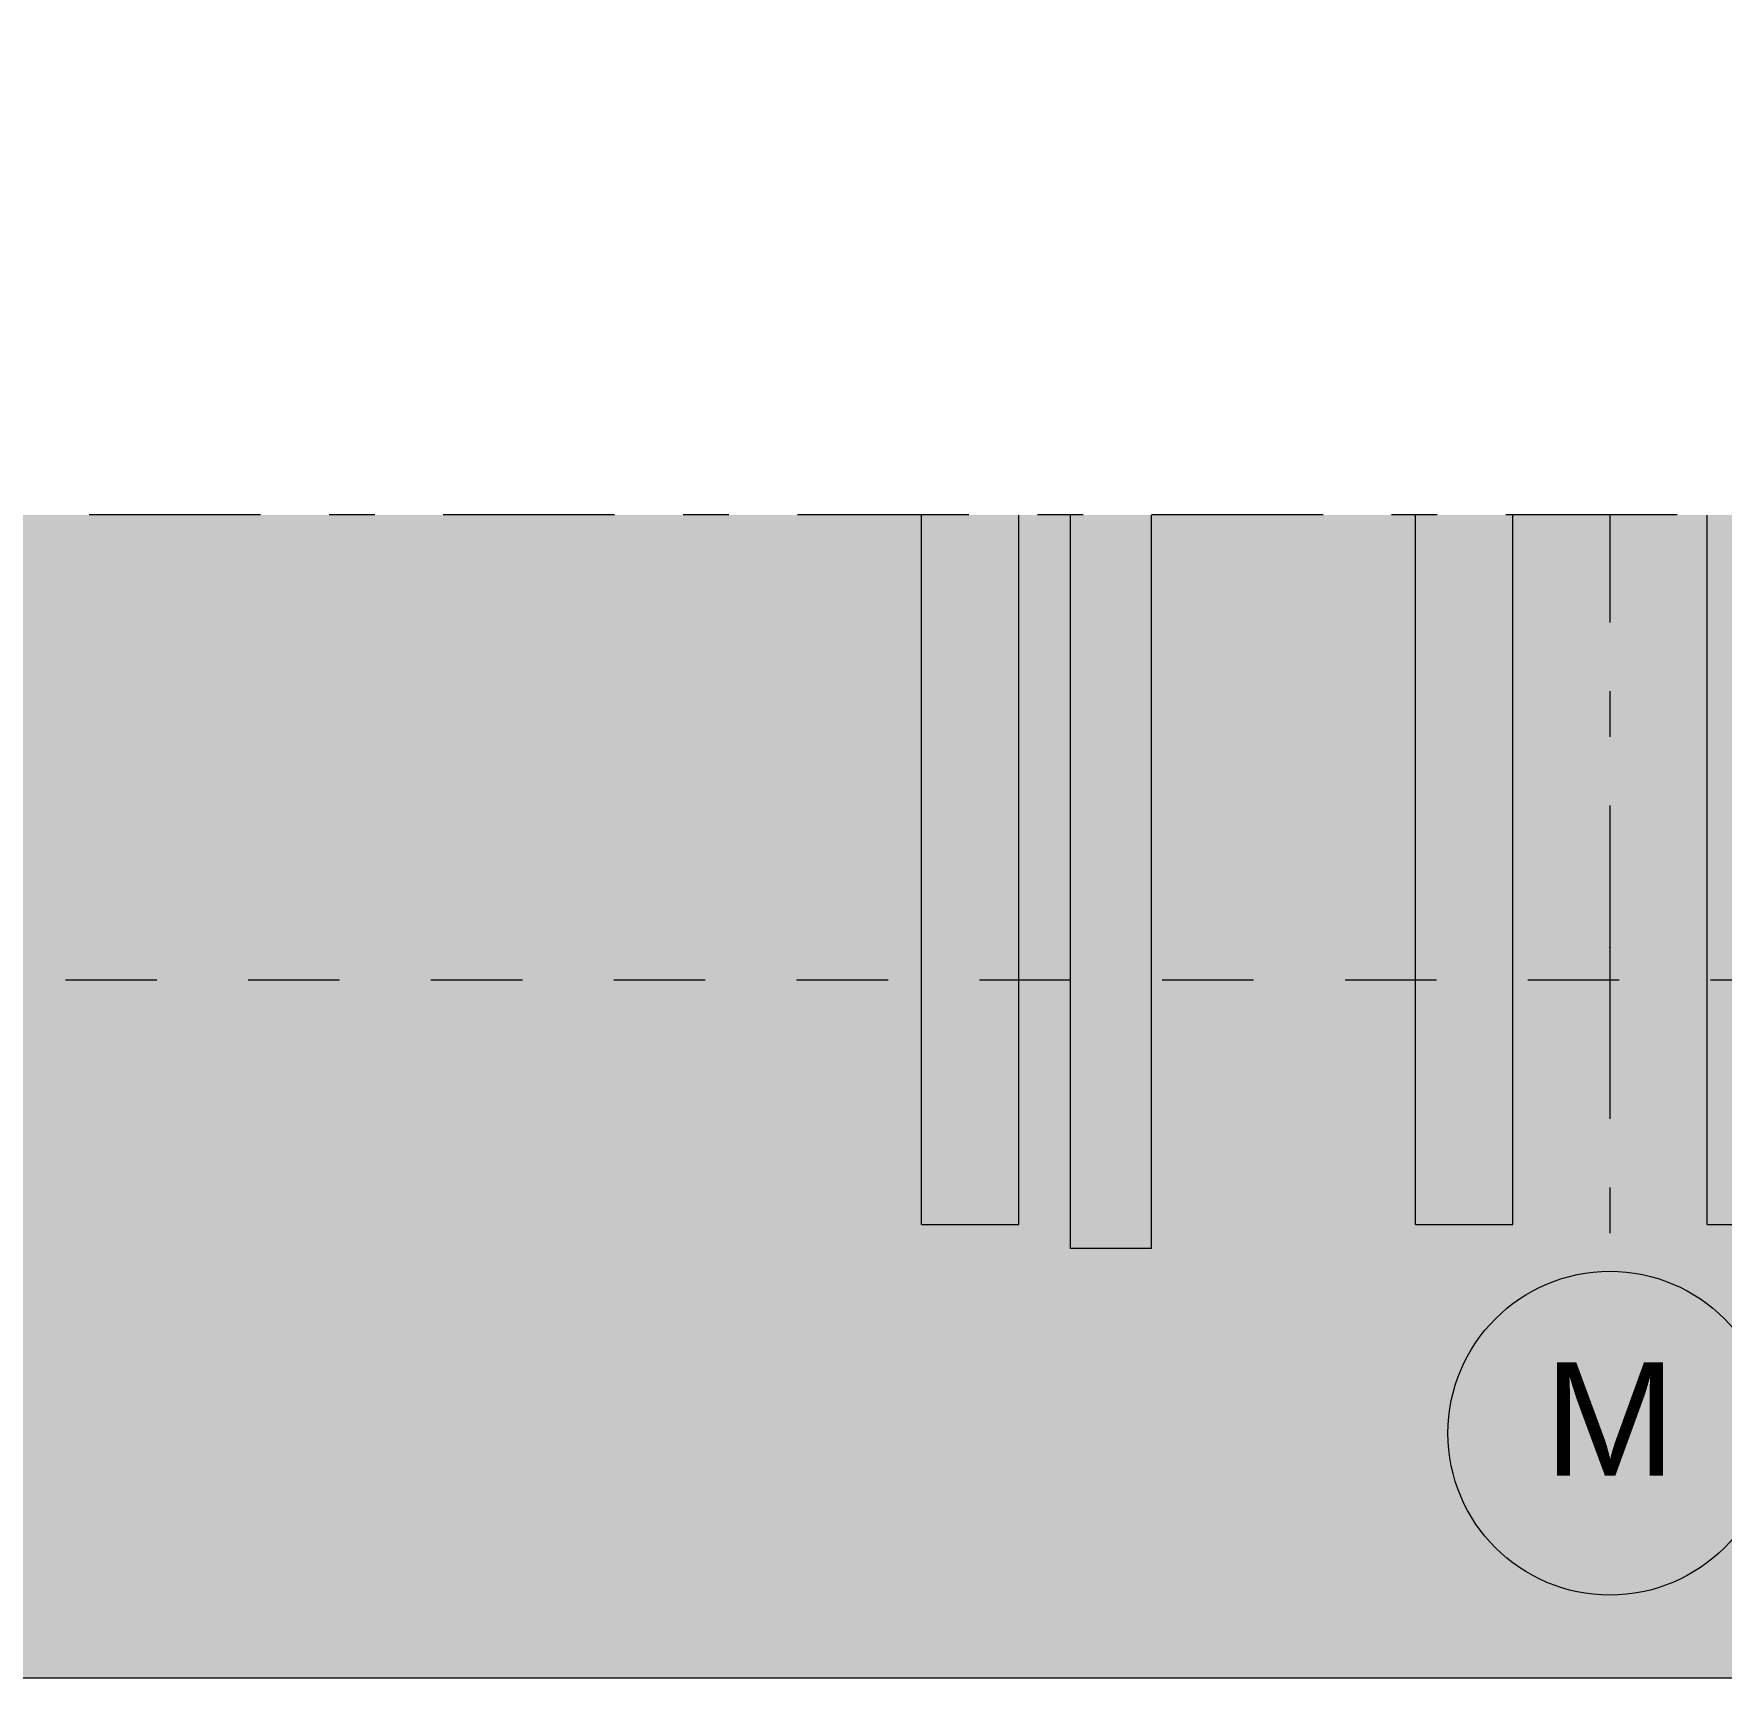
# Model space of a CAD drawing. Header units: millimetres. Extents: x -48147 to 1428745, y -495156 to 18123.
# Drawn here: x 1380907 to 1386117, y -495156 to -490077 of the extents above; entities that cross this region are included whole.
import ezdxf
from ezdxf.enums import TextEntityAlignment as Align

# ---------------------------------------------------------------- set-up
doc = ezdxf.new("R2010")
doc.units = ezdxf.units.MM
doc.header["$MEASUREMENT"] = 0
for name, pattern in [('Dashed', [2822.222233, 1411.111116, -1411.111116]), ('Double Dashed', [1093.611073, 529.166651, -211.666656, 141.111112, -211.666656]), ('Wipeout_Contour', [1000, 0, -1000])]:
    doc.linetypes.add(name, pattern=pattern)
for name, color, linetype, lineweight, true_color in [('0_Pen_No__105', 7, 'Continuous', 15, 0xa6a6a6), ('A-230-M_FLOOR.IFC Import_Pen_No__109', 7, 'Continuous', 15, 0xa6a6a6), ('A-230-M_FLOOR.IFC Import_Pen_No__29', 7, 'Continuous', 50, 0x2a2a2a), ('New_A-15-MG_Structural_Grid_Phase_2_Pen_No__222', 7, 'Continuous', 13, 0x65af33)]:
    doc.layers.add(name, color=color, linetype=linetype, lineweight=lineweight, true_color=true_color)
for name, color, linetype in [('A-230-M_FLOOR.IFC Import', 7, 'Continuous'), ('A-95-P_Drawing', 7, 'Continuous'), ('New_A-15-MG_Structural_Grid_Phase_2', 7, 'Continuous'), ('New_A-20-M_Floor_Slab', 7, 'Continuous'), ('S-160-M_FOUND.IFC Import', 7, 'Continuous'), ('S-280-M_COLUMN.IFC Import', 7, 'Continuous')]:
    doc.layers.add(name, color=color, linetype=linetype)
for name, color, linetype, lineweight in [('A-230-M_FLOOR.IFC Import_Pen_No__89', 8, 'Continuous', 20), ('A-95-P_Drawing_Pen_No__1', 7, 'Continuous', 13), ('A-95-P_Drawing_Pen_No__84', 8, 'Continuous', 20), ('New_A-20-M_Floor_Slab_Pen_No__1', 7, 'Continuous', 13), ('S-160-M_FOUND.IFC Import_Pen_No__1', 7, 'Continuous', 13), ('S-160-M_FOUND.IFC Import_Pen_No__4', 7, 'Continuous', 20), ('S-280-M_COLUMN.IFC Import_Pen_No__88', 8, 'Continuous', 20)]:
    doc.layers.add(name, color=color, linetype=linetype, lineweight=lineweight)
doc.styles.add('GENERATED_STYLE_2', font='')
doc.styles.get('GENERATED_STYLE_2').set_extended_font_data('Swis721 BT')

# ---------------------------------------------------------------- blocks, each defined once
blk = doc.blocks.new('Section Elem_296_2', base_point=(1341556.5, -489899))
at = {"color": 254, "linetype": 'Wipeout_Contour', "lineweight": 0, "ltscale": 5894620.398170539}
blk.add_wipeout([(1374573.5, -489978.5), (1374573.5, -490078.5), (1404999, -490078.5), (1404999, -489978.5)], dxfattribs=at).dxf.layer = 'New_A-20-M_Floor_Slab'
at = {"layer": 'New_A-20-M_Floor_Slab_Pen_No__1', "linetype": 'Continuous', "flags": 128}
blk.add_lwpolyline([(1420320.8, -490078.5), (1404999, -490078.5), (1374573.5, -490078.5)], dxfattribs=at)
blk = doc.blocks.new('Section Elem_358_2', base_point=(1341556.5, -489899))
at = {"color": 254, "linetype": 'Wipeout_Contour', "lineweight": 0, "ltscale": 5880074.968995092}
blk.add_wipeout([(1385930.7, -490078.5), (1385912, -490078.5), (1385912, -490079), (1385930.7, -490079)], dxfattribs=at).dxf.layer = 'S-280-M_COLUMN.IFC Import'
at = {"color": 254, "linetype": 'Wipeout_Contour', "lineweight": 0, "ltscale": 5880475.473520097}
blk.add_wipeout([(1385912, -490429), (1385930.7, -490429), (1385930.7, -490329), (1385912, -490329)], dxfattribs=at).dxf.layer = 'S-280-M_COLUMN.IFC Import'
at = {"color": 254, "linetype": 'Wipeout_Contour', "lineweight": 0, "ltscale": 5880035.86884579}
blk.add_wipeout([(1385912, -490078.5), (1385910, -490078.5), (1385910, -490079), (1385912, -490079)], dxfattribs=at).dxf.layer = 'S-280-M_COLUMN.IFC Import'
at = {"color": 254, "linetype": 'Wipeout_Contour', "lineweight": 0, "ltscale": 5880436.376033805}
blk.add_wipeout([(1385910, -490329), (1385910, -490429), (1385912, -490429), (1385912, -490329)], dxfattribs=at).dxf.layer = 'S-280-M_COLUMN.IFC Import'
at = {"color": 254, "linetype": 'Wipeout_Contour', "lineweight": 0, "ltscale": 5880021.538543211}
blk.add_wipeout([(1385910, -490078.5), (1385904.4, -490078.5), (1385904.4, -490079), (1385910, -490079)], dxfattribs=at).dxf.layer = 'S-280-M_COLUMN.IFC Import'
at = {"color": 254, "linetype": 'Wipeout_Contour', "lineweight": 0, "ltscale": 5880422.046707245}
blk.add_wipeout([(1385904.4, -490429), (1385910, -490429), (1385910, -490329), (1385904.4, -490329)], dxfattribs=at).dxf.layer = 'S-280-M_COLUMN.IFC Import'
at = {"layer": 'S-280-M_COLUMN.IFC Import_Pen_No__88', "linetype": 'Continuous'}
for p, q in [((1385930.7, -490078.5), (1385930.7, -490079)), ((1385930.7, -490329), (1385930.7, -490429))]:
    blk.add_line(p, q, dxfattribs=at)
at = {"color": 254, "linetype": 'Wipeout_Contour', "lineweight": 0, "ltscale": 5879996.71709303}
blk.add_wipeout([(1385896.8, -490079), (1385904.4, -490079), (1385904.4, -490078.5), (1385896.8, -490078.5)], dxfattribs=at).dxf.layer = 'S-280-M_COLUMN.IFC Import'
at = {"color": 254, "linetype": 'Wipeout_Contour', "lineweight": 0, "ltscale": 5880397.226947625}
blk.add_wipeout([(1385896.8, -490329), (1385896.8, -490429), (1385904.4, -490429), (1385904.4, -490329)], dxfattribs=at).dxf.layer = 'S-280-M_COLUMN.IFC Import'
at = {"color": 254, "linetype": 'Wipeout_Contour', "lineweight": 0, "ltscale": 5879517.218618328}
blk.add_wipeout([(1385650.1, -490079), (1385896.8, -490079), (1385896.8, -490078.5), (1385650.1, -490078.5)], dxfattribs=at).dxf.layer = 'S-280-M_COLUMN.IFC Import'
at = {"color": 254, "linetype": 'Wipeout_Contour', "lineweight": 0, "ltscale": 5879917.761136693}
blk.add_wipeout([(1385650.1, -490329), (1385650.1, -490429), (1385896.8, -490429), (1385896.8, -490329)], dxfattribs=at).dxf.layer = 'S-280-M_COLUMN.IFC Import'
at = {"layer": 'S-280-M_COLUMN.IFC Import_Pen_No__88', "linetype": 'Continuous'}
for p, q in [((1385896.8, -490078.5), (1385896.8, -490079)), ((1385912, -490078.5), (1385912, -490079)), ((1385896.8, -490329), (1385896.8, -490429)), ((1385912, -490329), (1385912, -490429))]:
    blk.add_line(p, q, dxfattribs=at)
at = {"color": 254, "linetype": 'Wipeout_Contour', "lineweight": 0, "ltscale": 5879037.720690492}
blk.add_wipeout([(1385650.1, -490078.5), (1385642.5, -490078.5), (1385642.5, -490079), (1385650.1, -490079)], dxfattribs=at).dxf.layer = 'S-280-M_COLUMN.IFC Import'
at = {"color": 254, "linetype": 'Wipeout_Contour', "lineweight": 0, "ltscale": 5879438.295930609}
blk.add_wipeout([(1385642.5, -490329), (1385642.5, -490429), (1385650.1, -490429), (1385650.1, -490329)], dxfattribs=at).dxf.layer = 'S-280-M_COLUMN.IFC Import'
at = {"color": 254, "linetype": 'Wipeout_Contour', "lineweight": 0, "ltscale": 5879012.900393651}
blk.add_wipeout([(1385642.5, -490078.5), (1385636.9, -490078.5), (1385636.9, -490079), (1385642.5, -490079)], dxfattribs=at).dxf.layer = 'S-280-M_COLUMN.IFC Import'
at = {"color": 254, "linetype": 'Wipeout_Contour', "lineweight": 0, "ltscale": 5879413.477324817}
blk.add_wipeout([(1385636.9, -490329), (1385636.9, -490429), (1385642.5, -490429), (1385642.5, -490329)], dxfattribs=at).dxf.layer = 'S-280-M_COLUMN.IFC Import'
at = {"color": 254, "linetype": 'Wipeout_Contour', "lineweight": 0, "ltscale": 5878998.570364508}
blk.add_wipeout([(1385636.9, -490078.5), (1385634.9, -490078.5), (1385634.9, -490079), (1385636.9, -490079)], dxfattribs=at).dxf.layer = 'S-280-M_COLUMN.IFC Import'
at = {"color": 254, "linetype": 'Wipeout_Contour', "lineweight": 0, "ltscale": 5879399.148272009}
blk.add_wipeout([(1385634.9, -490329), (1385634.9, -490429), (1385636.9, -490429), (1385636.9, -490329)], dxfattribs=at).dxf.layer = 'S-280-M_COLUMN.IFC Import'
at = {"color": 254, "linetype": 'Wipeout_Contour', "lineweight": 0, "ltscale": 5878959.471028412}
blk.add_wipeout([(1385634.9, -490078.5), (1385616.2, -490078.5), (1385616.2, -490079), (1385634.9, -490079)], dxfattribs=at).dxf.layer = 'S-280-M_COLUMN.IFC Import'
at = {"color": 254, "linetype": 'Wipeout_Contour', "lineweight": 0, "ltscale": 5879360.051599875}
blk.add_wipeout([(1385616.2, -490329), (1385616.2, -490429), (1385634.9, -490429), (1385634.9, -490329)], dxfattribs=at).dxf.layer = 'S-280-M_COLUMN.IFC Import'
at = {"layer": 'S-280-M_COLUMN.IFC Import_Pen_No__88', "linetype": 'Continuous'}
for p, q in [((1385616.2, -490078.5), (1385616.2, -490079)), ((1385634.9, -490078.5), (1385634.9, -490079)), ((1385650.1, -490078.5), (1385650.1, -490079)), ((1385616.2, -490329), (1385616.2, -490429)), ((1385634.9, -490329), (1385634.9, -490429)), ((1385650.1, -490329), (1385650.1, -490429))]:
    blk.add_line(p, q, dxfattribs=at)
blk = doc.blocks.new('Section Elem_371_2', base_point=(1341556.5, -489899))
at = {"color": 254, "linetype": 'Wipeout_Contour', "lineweight": 0, "ltscale": 5872857.076889661}
blk.add_wipeout([(1383888.9, -490360.1), (1383888.9, -490429), (1383899.9, -490429), (1383899.9, -490371.1)], dxfattribs=at).dxf.layer = 'S-280-M_COLUMN.IFC Import'
at = {"color": 254, "linetype": 'Wipeout_Contour', "lineweight": 0, "ltscale": 5872825.997373953}
blk.add_wipeout([(1383885.9, -490357.1), (1383885.9, -490429), (1383888.9, -490429), (1383888.9, -490360.1)], dxfattribs=at).dxf.layer = 'S-280-M_COLUMN.IFC Import'
at = {"color": 254, "linetype": 'Wipeout_Contour', "lineweight": 0, "ltscale": 5872803.378849189}
blk.add_wipeout([(1383878.7, -490349.9), (1383878.7, -490429), (1383885.9, -490429), (1383885.9, -490357.1)], dxfattribs=at).dxf.layer = 'S-280-M_COLUMN.IFC Import'
at = {"color": 254, "linetype": 'Wipeout_Contour', "lineweight": 0, "ltscale": 7340633.703332691}
blk.add_wipeout([(1383857.7, -490329), (1383717.9, -490329), (1383717.9, -490429), (1383878.7, -490429), (1383878.7, -490349.9)], dxfattribs=at).dxf.layer = 'S-280-M_COLUMN.IFC Import'
at = {"layer": 'S-280-M_COLUMN.IFC Import_Pen_No__88', "linetype": 'Continuous'}
for p, q in [((1383878.7, -490349.9), (1383878.7, -490429)), ((1383888.9, -490360.1), (1383888.9, -490429)), ((1383899.9, -490371.1), (1383899.9, -490429))]:
    blk.add_line(p, q, dxfattribs=at)
at = {"color": 254, "linetype": 'Wipeout_Contour', "lineweight": 0, "ltscale": 5872153.51369383}
blk.add_wipeout([(1383710.7, -490429), (1383717.9, -490429), (1383717.9, -490329), (1383710.7, -490329)], dxfattribs=at).dxf.layer = 'S-280-M_COLUMN.IFC Import'
at = {"color": 254, "linetype": 'Wipeout_Contour', "lineweight": 0, "ltscale": 5872134.285470149}
blk.add_wipeout([(1383707.7, -490429), (1383710.7, -490429), (1383710.7, -490329), (1383707.7, -490329)], dxfattribs=at).dxf.layer = 'S-280-M_COLUMN.IFC Import'
at = {"color": 254, "linetype": 'Wipeout_Contour', "lineweight": 0, "ltscale": 5872107.917340654}
blk.add_wipeout([(1383696.7, -490429), (1383707.7, -490429), (1383707.7, -490329), (1383696.7, -490329)], dxfattribs=at).dxf.layer = 'S-280-M_COLUMN.IFC Import'
at = {"layer": 'S-280-M_COLUMN.IFC Import_Pen_No__88', "linetype": 'Continuous'}
for p, q in [((1383696.7, -490329), (1383696.7, -490429)), ((1383707.7, -490329), (1383707.7, -490429)), ((1383717.9, -490329), (1383717.9, -490429))]:
    blk.add_line(p, q, dxfattribs=at)
blk = doc.blocks.new('Section Elem_510_2', base_point=(1341556.5, -489899))
at = {"color": 254, "linetype": 'Wipeout_Contour', "lineweight": 0, "ltscale": 5880485.34204399}
blk.add_wipeout([(1386523.4, -490429), (1385023.4, -490429), (1385023.4, -491179), (1386523.4, -491179)], dxfattribs=at).dxf.layer = 'S-160-M_FOUND.IFC Import'
at = {"layer": 'S-160-M_FOUND.IFC Import_Pen_No__4', "linetype": 'Continuous'}
for p, q in [((1385023.4, -490429), (1386523.4, -490429)), ((1385023.4, -491179), (1385023.4, -490429)), ((1386523.4, -490429), (1386523.4, -491179)), ((1386523.4, -491179), (1385023.4, -491179))]:
    blk.add_line(p, q, dxfattribs=at)
blk = doc.blocks.new('Section Elem_545_2', base_point=(1341556.5, -489899))
at = {"color": 254, "linetype": 'Wipeout_Contour', "lineweight": 0, "ltscale": 5876553.246346925}
blk.add_wipeout([(1384357.7, -490579), (1384107.7, -490579), (1384107.7, -493829), (1384357.7, -493829)], dxfattribs=at).dxf.layer = 'S-160-M_FOUND.IFC Import'
at = {"layer": 'S-160-M_FOUND.IFC Import_Pen_No__4', "linetype": 'Continuous'}
blk.add_line((1384357.7, -493829), (1384107.7, -493829), dxfattribs=at)
at = {"color": 254, "linetype": 'Wipeout_Contour', "lineweight": 0, "ltscale": 5874208.581579236}
blk.add_wipeout([(1384107.7, -490579), (1384357.7, -490579), (1384607.7, -490329), (1383857.7, -490329)], dxfattribs=at).dxf.layer = 'S-160-M_FOUND.IFC Import'
at = {"layer": 'S-160-M_FOUND.IFC Import_Pen_No__4', "linetype": 'Continuous'}
for p, q in [((1384107.7, -490579), (1384357.7, -490579)), ((1384107.7, -493829), (1384107.7, -490579)), ((1384357.7, -493829), (1384357.7, -490579))]:
    blk.add_line(p, q, dxfattribs=at)
blk = doc.blocks.new('Section Elem_552_2', base_point=(1341556.5, -489899))
at = {"color": 254, "linetype": 'Wipeout_Contour', "lineweight": 0, "ltscale": 5875960.841342779}
blk.add_wipeout([(1384107.6, -493649), (1384107.7, -493649), (1384107.7, -490579), (1384107.6, -490578.8)], dxfattribs=at).dxf.layer = 'S-160-M_FOUND.IFC Import'
at = {"layer": 'S-160-M_FOUND.IFC Import_Pen_No__4', "linetype": 'Continuous'}
for p, q in [((1384107.6, -493649), (1384107.6, -490578.8)), ((1384107.7, -493649), (1384107.6, -493649))]:
    blk.add_line(p, q, dxfattribs=at)
blk = doc.blocks.new('Section Elem_569_2', base_point=(1341556.5, -489899))
at = {"color": 254, "linetype": 'Wipeout_Contour', "lineweight": 0, "ltscale": 7341369.632170637}
blk.add_wipeout([(1383498.3, -490429), (1383498.3, -491179), (1384098.3, -491179), (1384098.3, -490569.5), (1383957.7, -490429)], dxfattribs=at).dxf.layer = 'S-160-M_FOUND.IFC Import'
at = {"layer": 'S-160-M_FOUND.IFC Import_Pen_No__4', "linetype": 'Continuous'}
for p, q in [((1383498.3, -490429), (1383957.7, -490429)), ((1383498.3, -490429), (1383498.3, -491179)), ((1384098.3, -491179), (1384098.3, -490569.5)), ((1384098.3, -491179), (1383498.3, -491179))]:
    blk.add_line(p, q, dxfattribs=at)
blk = doc.blocks.new('Section Elem_570_2', base_point=(1341556.5, -489899))
at = {"color": 254, "linetype": 'Wipeout_Contour', "lineweight": 0, "ltscale": 5875266.571891271}
blk.add_wipeout([(1383648.3, -491179), (1383648.3, -493754), (1383948.3, -493754), (1383948.3, -491179)], dxfattribs=at).dxf.layer = 'S-160-M_FOUND.IFC Import'
at = {"layer": 'S-160-M_FOUND.IFC Import_Pen_No__1', "linetype": 'Continuous'}
for p, q in [((1383648.3, -493754), (1383648.3, -491179)), ((1383948.3, -493754), (1383948.3, -491179)), ((1383648.3, -493754), (1383948.3, -493754))]:
    blk.add_line(p, q, dxfattribs=at)
blk = doc.blocks.new('Section Elem_577_2', base_point=(1341556.5, -489899))
at = {"color": 254, "linetype": 'Wipeout_Contour', "lineweight": 0, "ltscale": 5881014.500234824}
blk.add_wipeout([(1385173.4, -491179), (1385173.4, -493754), (1385473.4, -493754), (1385473.4, -491179)], dxfattribs=at).dxf.layer = 'S-160-M_FOUND.IFC Import'
at = {"layer": 'S-160-M_FOUND.IFC Import_Pen_No__1', "linetype": 'Continuous'}
for p, q in [((1385173.4, -493754), (1385173.4, -491179)), ((1385473.4, -493754), (1385473.4, -491179)), ((1385173.4, -493754), (1385473.4, -493754))]:
    blk.add_line(p, q, dxfattribs=at)
blk = doc.blocks.new('Section Elem_578_2', base_point=(1341556.5, -489899))
at = {"color": 254, "linetype": 'Wipeout_Contour', "lineweight": 0, "ltscale": 5884406.66767543}
blk.add_wipeout([(1386073.4, -491179), (1386073.4, -493754), (1386373.4, -493754), (1386373.4, -491179)], dxfattribs=at).dxf.layer = 'S-160-M_FOUND.IFC Import'
at = {"layer": 'S-160-M_FOUND.IFC Import_Pen_No__1', "linetype": 'Continuous'}
for p, q in [((1386073.4, -493754), (1386073.4, -491179)), ((1386373.4, -493754), (1386373.4, -491179)), ((1386073.4, -493754), (1386373.4, -493754))]:
    blk.add_line(p, q, dxfattribs=at)
blk = doc.blocks.new('Section Elem_596_2', base_point=(1341556.5, -489899))
at = {"color": 254, "linetype": 'Wipeout_Contour', "lineweight": 0, "ltscale": 5894853.906516284}
blk.add_wipeout([(1404999, -490329), (1404999, -490079), (1374573.5, -490079), (1374573.5, -490329)], dxfattribs=at).dxf.layer = 'A-230-M_FLOOR.IFC Import'
at = {"layer": 'A-230-M_FLOOR.IFC Import_Pen_No__109', "linetype": 'Continuous'}
h = blk.add_hatch(dxfattribs=at)
h.set_pattern_fill('Lightweight_Concrete_0002', color=256, style=0, pattern_type=2)
h.set_pattern_definition([(0, (1341556.5, -489898.95), (0, 779.423), [48.75, -401.25]), (0, (1341781.5, -489509.24), (0, 779.423), [48.75, -401.25]), (60, (1341556.5, -489898.95), (-675, 389.711), [48.75, -401.25]), (60, (1342006.5, -489898.95), (-675, 389.711), [48.75, -401.25]), (120, (1341605.3, -489898.95), (675, 389.711), [48.75, -401.25]), (120, (1342055.3, -489898.95), (675, 389.711), [48.75, -401.25]), (0, (1341556.51, -489823.95), (0, 150), [0, -150, 0, -225]), (45, (1341631.51, -489823.95), (-106.066, 106.066), [0, -112.5, 0, -187.5])])
h.paths.add_polyline_path([(1404999, -490329), (1404999, -490079), (1374573.5, -490079), (1374573.5, -490329)])
at = {"layer": 'A-230-M_FLOOR.IFC Import_Pen_No__29', "linetype": 'Continuous'}
blk.add_line((1394102.8, -490329), (1374573.5, -490329), dxfattribs=at)
at = {"layer": 'A-230-M_FLOOR.IFC Import_Pen_No__29', "linetype": 'Continuous', "flags": 128}
blk.add_lwpolyline([(1420358.6, -490079), (1404999, -490079), (1374573.5, -490079)], dxfattribs=at)
blk = doc.blocks.new('Section Elem_599_2', base_point=(1341556.5, -489899))
at = {"color": 254, "linetype": 'Wipeout_Contour', "lineweight": 0, "ltscale": 5878829.93520044}
blk.add_wipeout([(1385566.2, -490078.5), (1385566.2, -490079), (1385616.2, -490079), (1385616.2, -490078.5)], dxfattribs=at).dxf.layer = 'A-230-M_FLOOR.IFC Import'
at = {"color": 254, "linetype": 'Wipeout_Contour', "lineweight": 0, "ltscale": 5891699.262816612}
blk.add_wipeout([(1385980.7, -490078.5), (1385980.7, -490079), (1392025.3, -490079), (1392025.3, -490078.5)], dxfattribs=at).dxf.layer = 'A-230-M_FLOOR.IFC Import'
at = {"color": 254, "linetype": 'Wipeout_Contour', "lineweight": 0, "ltscale": 5860891.245760962}
blk.add_wipeout([(1376098.3, -490079), (1385566.2, -490079), (1385566.2, -490078.5), (1376099.1, -490078.5)], dxfattribs=at).dxf.layer = 'A-230-M_FLOOR.IFC Import'
at = {"color": 254, "linetype": 'Wipeout_Contour', "lineweight": 0, "ltscale": 5880204.508297971}
blk.add_wipeout([(1385980.7, -490078.5), (1385930.7, -490078.5), (1385930.7, -490079), (1385980.7, -490079)], dxfattribs=at).dxf.layer = 'A-230-M_FLOOR.IFC Import'
at = {"layer": 'A-230-M_FLOOR.IFC Import_Pen_No__89', "linetype": 'Continuous'}
for p, q in [((1385566.2, -490079), (1385566.2, -490078.5)), ((1385980.7, -490079), (1385980.7, -490078.5))]:
    blk.add_line(p, q, dxfattribs=at)
blk = doc.blocks.new('Standard grid marker[4]_2', base_point=(1385773.5, -468494.3))
at = {"layer": 'New_A-15-MG_Structural_Grid_Phase_2_Pen_No__222', "linetype": 'Double Dashed'}
for p, q in [((1385773.5, -469494.3), (1385773.5, -492899)), ((1385773.5, -492899), (1385773.5, -493899))]:
    blk.add_line(p, q, dxfattribs=at)
at = {"layer": 'New_A-15-MG_Structural_Grid_Phase_2_Pen_No__222', "linetype": 'Continuous'}
blk.add_circle((1385773.5, -494399), 500, dxfattribs=at)
at = {"layer": 'New_A-15-MG_Structural_Grid_Phase_2_Pen_No__222', "linetype": 'Double Dashed'}
blk.add_point((1385773.5, -492899), dxfattribs=at)
blk.add_point((1385773.5, -492899), dxfattribs=at)
at = {"layer": 'New_A-15-MG_Structural_Grid_Phase_2_Pen_No__222', "style": 'GENERATED_STYLE_2'}
for tag, p in [('AC_MarkerText_1_0', (1385773.5, -467950.9)), ('AC_MarkerText_1_1', (1385773.5, -494355.6))]:
    blk.add_attdef(tag, text='', height=350, rotation=360, dxfattribs=at).set_placement(p, align=Align.MIDDLE_CENTER)
blk = doc.blocks.new('S-27 Building Section_STORY_MARKER', base_point=(1341556.5, -489899))
at = {"layer": '0_Pen_No__105', "linetype": 'Dashed', "ltscale": 0.2}
blk.add_line((1357862.3, -492999), (1422610.8, -492999), dxfattribs=at)

msp = doc.modelspace()

# ---------------------------------------------------------------- block references
at = {"layer": 'New_A-20-M_Floor_Slab'}
msp.add_blockref('Section Elem_296_2', (1341556.5, -489899), dxfattribs=at)
at = {"layer": 'S-280-M_COLUMN.IFC Import'}
msp.add_blockref('Section Elem_371_2', (1341556.5, -489899), dxfattribs=at)

# ---------------------------------------------------------------- next in the draw order: block references
at = {"layer": 'S-160-M_FOUND.IFC Import'}
msp.add_blockref('Section Elem_545_2', (1341556.5, -489899), dxfattribs=at)
at = {"layer": 'S-280-M_COLUMN.IFC Import'}
msp.add_blockref('Section Elem_358_2', (1341556.5, -489899), dxfattribs=at)

# ---------------------------------------------------------------- next in the draw order: block references
at = {"layer": 'A-230-M_FLOOR.IFC Import'}
msp.add_blockref('Section Elem_596_2', (1341556.5, -489899), dxfattribs=at)
at = {"layer": 'S-160-M_FOUND.IFC Import'}
for name in ['Section Elem_510_2', 'Section Elem_552_2']:
    msp.add_blockref(name, (1341556.5, -489899), dxfattribs=at)

# ---------------------------------------------------------------- next in the draw order: block references
at = {"layer": 'A-230-M_FLOOR.IFC Import'}
msp.add_blockref('Section Elem_599_2', (1341556.5, -489899), dxfattribs=at)
at = {"layer": 'S-160-M_FOUND.IFC Import'}
for name in ['Section Elem_569_2', 'Section Elem_577_2', 'Section Elem_578_2']:
    msp.add_blockref(name, (1341556.5, -489899), dxfattribs=at)

# ---------------------------------------------------------------- next in the draw order: block references
at = {"layer": 'New_A-15-MG_Structural_Grid_Phase_2', "color": 8, "linetype": 'Continuous', "lineweight": 15}
ref = msp.add_blockref('Standard grid marker[4]_2', (1385773.5, -468494.3), dxfattribs=at)
ref.add_attrib('AC_MarkerText_1_1', 'M', dxfattribs={"layer": 'New_A-15-MG_Structural_Grid_Phase_2_Pen_No__222', "color": 85, "true_color": 0x65af33, "height": 350, "rotation": 360, "style": 'GENERATED_STYLE_2'}).set_placement((1385773.5, -494355.6), align=Align.MIDDLE_CENTER)
at = {"layer": 'S-160-M_FOUND.IFC Import'}
msp.add_blockref('Section Elem_570_2', (1341556.5, -489899), dxfattribs=at)

# ---------------------------------------------------------------- next in the draw order: hatches: boundary and pattern name
at = {"layer": 'A-95-P_Drawing_Pen_No__84', "linetype": 'Continuous'}
msp.add_hatch(color=256, dxfattribs=at).paths.add_polyline_path([(1354719.7, -495155.8), (1354719.7, -489899), (1374476.9, -489899), (1374476.9, -490829), (1374977.2, -490829), (1374977.2, -490303.5), (1399868, -490303.5), (1399868, -490124), (1419989.7, -490124), (1419989.7, -490828.9), (1420521.3, -490828.9), (1420521.3, -489899), (1428745.5, -489899), (1428745.5, -495155.8)])

# ---------------------------------------------------------------- next in the draw order: linework, layer by layer
at = {"layer": 'A-95-P_Drawing_Pen_No__1', "linetype": 'Continuous', "flags": 128}
msp.add_lwpolyline([(1354719.7, -495155.8), (1354719.7, -489899), (1374476.9, -489899), (1374476.9, -490829), (1374977.2, -490829), (1374977.2, -490303.5), (1399868, -490303.5), (1399868, -490124), (1419989.7, -490124), (1419989.7, -490828.9), (1420521.3, -490828.9), (1420521.3, -489899), (1428745.5, -489899), (1428745.5, -495155.8)], close=True, dxfattribs=at)

# ---------------------------------------------------------------- next in the draw order: wipeouts: each hides what was drawn before it
at = {"color": 254, "linetype": 'Wipeout_Contour', "lineweight": 0, "ltscale": 5862895.990088575}
msp.add_wipeout([(1375501.9, -483182.1), (1389127.5, -483182.1), (1389127.5, -491563.4), (1375501.9, -491563.4)], dxfattribs=at).dxf.layer = 'A-95-P_Drawing'

# ---------------------------------------------------------------- next in the draw order: linework, layer by layer
at = {"layer": 'A-95-P_Drawing_Pen_No__1', "linetype": 'Double Dashed', "flags": 128}
msp.add_lwpolyline([(1375501.9, -483182.1), (1389127.5, -483182.1), (1389127.5, -491563.4), (1375501.9, -491563.4)], close=True, dxfattribs=at)

# ---------------------------------------------------------------- next in the draw order: block references
at = {"linetype": 'Continuous', "lineweight": 0}
msp.add_blockref('S-27 Building Section_STORY_MARKER', (1341556.5, -489899), dxfattribs=at)

doc.saveas('drawing.dxf')
